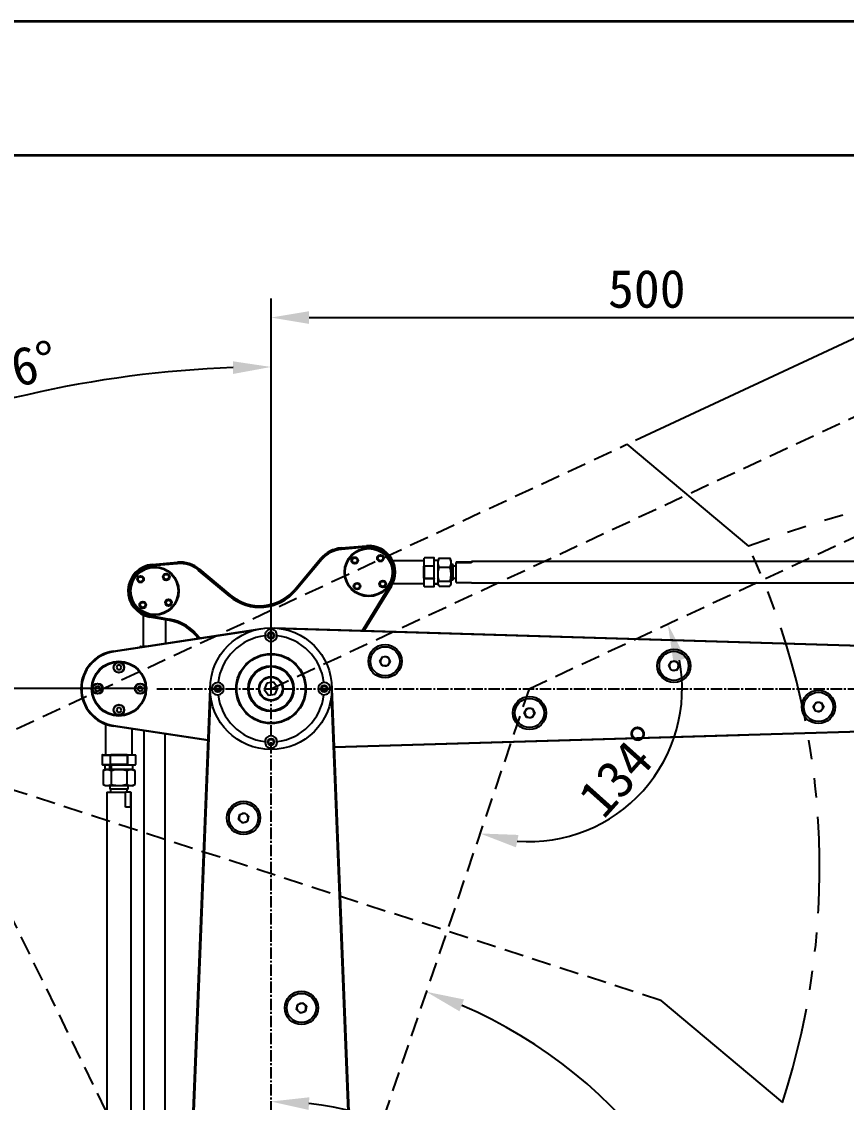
# Model space of a CAD drawing. Header units: millimetres. Extents: x 415 to 2018, y 500 to 823.
# Drawn here: x 1652.1 to 1706.4, y 752.1 to 823.2 of the extents above; entities that cross this region are included whole.
import ezdxf

# ---------------------------------------------------------------- set-up
doc = ezdxf.new("R2010")
doc.units = ezdxf.units.MM
doc.header["$PDSIZE"] = -1
for name, pattern in [('CENTER2', [1.125, 0.75, -0.125, 0.125, -0.125]), ('HIDDEN', [1.905, 1.27, -0.635]), ('PHANTOM', [12.7, 6.35, -1.27, 1.27, -1.27, 1.27, -1.27])]:
    doc.linetypes.add(name, pattern=pattern)
doc.layers.get('Defpoints').update_dxf_attribs({"lineweight": 18})
doc.layers.add('粗实线层', color=7, linetype='Continuous', lineweight=35)
doc.dimstyles.new('ISO-25', dxfattribs={"dimtxt": 2.5, "dimasz": 2.5, "dimexe": 1.25, "dimexo": 0.625, "dimtad": 1, "dimtoh": 1, "dimlfac": 10, "dimtxsty": 'Standard', "dimcen": 2.5, "dimadec": 0, "dimazin": 0, "dimtfac": 1, "dimtmove": 0, "dimatfit": 3, "dimfxl": 1, "dimarcsym": 0})

# ---------------------------------------------------------------- blocks, each defined once
blk = doc.blocks.new('*U26')
at = {"color": 0, "linetype": 'CENTER2'}
for p, q in [((0, 0.8), (0, 7.5)), ((-7.5, 0), (-0.8, 0)), ((0.8, 0), (53.811, 0)), ((0, -47.016), (0, -0.8))]:
    blk.add_line(p, q, dxfattribs=at)
at = {"color": 0, "linetype": 'Continuous'}
for p, q in [((-0.4, 0), (0.4, 0)), ((0, -0.4), (0, 0.4))]:
    blk.add_line(p, q, dxfattribs=at)
blk = doc.blocks.new('*D83')
at = {"color": 0, "lineweight": -2}
for p, q in [((1660.389, 779.295), (1641.185, 779.295)), ((1642.435, 731.795), (1642.435, 776.795)), ((1657.389, 729.295), (1641.185, 729.295))]:
    blk.add_line(p, q, dxfattribs=at)
at = {"color": 0}
for points in [[(1642.018, 776.795), (1642.852, 776.795), (1642.435, 779.295)], [(1642.018, 731.795), (1642.852, 731.795), (1642.435, 729.295)]]:
    blk.add_solid(points, dxfattribs=at)
at = {"layer": 'Defpoints', "color": 0}
for p in [(1642.435, 779.295), (1661.014, 779.295), (1658.014, 729.295)]:
    blk.add_point(p, dxfattribs=at)
at = {"color": 0, "insert": (1640.56, 754.295), "char_height": 2.5, "attachment_point": 5, "rotation": 90}
blk.add_mtext('500', dxfattribs=at)
blk = doc.blocks.new('*D84')
at = {"color": 0, "lineweight": -2}
for p, q in [((1668.514, 787.42), (1668.514, 804.955)), ((1718.514, 785.07), (1718.514, 804.955)), ((1671.014, 803.705), (1716.014, 803.705))]:
    blk.add_line(p, q, dxfattribs=at)
at = {"color": 0}
for points in [[(1671.014, 804.122), (1671.014, 803.288), (1668.514, 803.705)], [(1716.014, 804.122), (1716.014, 803.288), (1718.514, 803.705)]]:
    blk.add_solid(points, dxfattribs=at)
at = {"layer": 'Defpoints', "color": 0}
for p in [(1718.514, 803.705), (1668.514, 786.795), (1718.514, 784.445)]:
    blk.add_point(p, dxfattribs=at)
at = {"color": 0, "insert": (1693.227, 805.58), "char_height": 2.5, "attachment_point": 5}
blk.add_mtext('500', dxfattribs=at)
blk = doc.blocks.new('*D90')
at = {"color": 0, "lineweight": -2}
for p, q in [((1668.514, 779.12), (1668.514, 801.704)), ((1646.322, 774.796), (1636.772, 794.376))]:
    blk.add_line(p, q, dxfattribs=at)
blk.add_arc((1668.514, 729.295), 71.16, 92.01304, 113.98696, dxfattribs=at)
at = {"color": 0}
for points in [[(1666.007, 800.827), (1666.022, 799.994), (1668.514, 800.454)], [(1639.762, 793.931), (1639.41, 794.687), (1637.32, 793.253)]]:
    blk.add_solid(points, dxfattribs=at)
at = {"layer": 'Defpoints', "color": 0}
for p in [(1657.791, 799.642), (1668.514, 778.495), (1646.595, 774.235), (1668.514, 732.279), (1668.514, 729.295)]:
    blk.add_point(p, dxfattribs=at)
at = {"color": 0, "insert": (1652.085, 800.457), "char_height": 2.5, "attachment_point": 5, "rotation": 13}
blk.add_mtext('26°', dxfattribs=at)
blk = doc.blocks.new('*D91')
at = {"color": 0, "lineweight": -2}
for p, q in [((1692.477, 795.63), (1732.385, 814.239)), ((1722.95, 779.295), (1740.132, 779.295))]:
    blk.add_line(p, q, dxfattribs=at)
blk.add_arc((1657.447, 779.295), 81.435, 1.75901, 23.24099, dxfattribs=at)
at = {"color": 0}
for points in [[(1731.894, 811.259), (1732.654, 811.599), (1731.252, 813.711)], [(1739.261, 781.801), (1738.427, 781.788), (1738.882, 779.295)]]:
    blk.add_solid(points, dxfattribs=at)
at = {"layer": 'Defpoints', "color": 0}
for p in [(1691.911, 795.365), (1738.022, 791.097), (1669.314, 779.295), (1722.325, 779.295), (1646.595, 774.235)]:
    blk.add_point(p, dxfattribs=at)
at = {"color": 0, "insert": (1738.782, 797.326), "char_height": 2.5, "attachment_point": 5, "rotation": 282.5}
blk.add_mtext('25°', dxfattribs=at)
blk = doc.blocks.new('*D92')
at = {"color": 0, "lineweight": -2}
blk.add_arc((1668.514, 729.295), 22.845, 19.27328, 83.72672, dxfattribs=at)
at = {"color": 0}
for points in [[(1670.988, 751.587), (1671.033, 752.419), (1668.514, 752.139)], [(1690.479, 736.951), (1689.678, 736.719), (1690.773, 734.434)]]:
    blk.add_solid(points, dxfattribs=at)
at = {"layer": 'Defpoints', "color": 0}
for p in [(1668.514, 778.495), (1686.351, 743.568), (1717.233, 740.542), (1668.514, 732.279), (1668.514, 729.295)]:
    blk.add_point(p, dxfattribs=at)
at = {"color": 0, "insert": (1683.902, 748.641), "char_height": 2.5, "attachment_point": 5, "rotation": 321.5}
blk.add_mtext('77°', dxfattribs=at)
blk = doc.blocks.new('*D124')
at = {"color": 1, "lineweight": -3}
blk.add_arc((1685.492, 779.295), 10.058, 265.52251, 10.72222, dxfattribs=at)
at = {"color": 1}
for points in [[(1695.771, 781.294), (1694.978, 781.038), (1694.608, 783.546)], [(1684.791, 769.675), (1684.623, 768.859), (1682.258, 769.771)]]:
    blk.add_solid(points, dxfattribs=at)
at = {"layer": 'Defpoints', "color": 0}
for p in [(1730.807, 800.426), (1685.492, 779.295), (1685.492, 779.295), (1689.21, 769.949), (1668.514, 729.295)]:
    blk.add_point(p, dxfattribs=at)
at = {"color": 1, "insert": (1691.585, 773.832), "char_height": 2.5, "attachment_point": 5, "rotation": 48.12236}
blk.add_mtext('134%%d', dxfattribs=at)
blk = doc.blocks.new('*D127')
at = {"color": 1, "lineweight": -3}
blk.add_arc((1668.514, 729.295), 31.752, 4.51242, 66.73231, dxfattribs=at)
at = {"color": 1}
for points in [[(1681.206, 758.853), (1680.907, 758.075), (1678.723, 759.36)], [(1699.751, 731.776), (1700.584, 731.809), (1700.266, 729.295)]]:
    blk.add_solid(points, dxfattribs=at)
at = {"layer": 'Defpoints', "color": 0}
for p in [(1685.492, 779.295), (1698.833, 738.724), (1668.514, 729.295), (1668.514, 729.295), (1747.729, 729.295)]:
    blk.add_point(p, dxfattribs=at)
at = {"color": 1, "insert": (1695.848, 748.88), "char_height": 2.5, "attachment_point": 5, "rotation": 305.62236}
blk.add_mtext('71%%d', dxfattribs=at)

msp = doc.modelspace()

# ---------------------------------------------------------------- linework, layer by layer
at = {"linetype": 'HIDDEN'}
for p, q in [((1668.514, 779.2948), (1713.8294, 800.4257)), ((1685.4919, 779.2948), (1730.8073, 800.4257)), ((1646.5955, 774.2345), (1691.9109, 795.3654)), ((1685.4919, 779.2948), (1668.514, 729.2948)), ((1668.514, 729.2948), (1646.5955, 774.2345)), ((1694.1483, 758.7837), (1646.5955, 774.2345))]:
    msp.add_line(p, q, dxfattribs=at)
for p, q in [((1691.9109, 795.3654), (1699.9109, 788.6654)), ((1694.1483, 758.7837), (1702.1483, 752.0837))]:
    msp.add_line(p, q)
at = {"color": 161, "linetype": 'Continuous', "lineweight": 25, "true_color": 0x67adff}
for p, q in [((1673.1315, 788.5535), (1674.7894, 788.6986)), ((1673.1402, 788.4539), (1673.1315, 788.5535)), ((1674.7981, 788.599), (1673.1402, 788.4539)), ((1674.7981, 788.599), (1674.7894, 788.6986)), ((1670.0726, 785.8194), (1671.7737, 787.8467)), ((1671.8503, 787.7824), (1670.1492, 785.7552)), ((1671.8503, 787.7824), (1671.7737, 787.8467)), ((1678.5719, 787.7052), (1676.5231, 787.7052)), ((1679.2219, 787.9052), (1678.6119, 787.9052)), ((1679.5019, 787.7238), (1679.2419, 787.7238)), ((1679.5354, 787.8132), (1679.5019, 787.7552)), ((1679.5019, 787.5765), (1679.5019, 787.7552)), ((1679.5734, 787.8675), (1679.5377, 787.8119)), ((1679.5734, 787.8675), (1680.2705, 787.8675)), ((1680.3067, 787.8119), (1680.2705, 787.8675)), ((1680.3419, 787.7552), (1680.3086, 787.813)), ((1680.3419, 787.7552), (1680.3419, 787.5765)), ((1680.6919, 787.6297), (1681.6919, 787.6297)), ((1680.6919, 787.6297), (1680.6919, 787.5731)), ((1718.1919, 787.6552), (1681.6919, 787.6552)), ((1681.6919, 787.6552), (1681.6919, 787.5731)), ((1660.7011, 787.466), (1662.359, 787.6111)), ((1660.7011, 787.466), (1660.7098, 787.3664)), ((1662.3677, 787.5114), (1660.7098, 787.3664)), ((1662.359, 787.6111), (1662.3677, 787.5114)), ((1663.8189, 787.1508), (1663.7546, 787.0742)), ((1665.7819, 785.3731), (1663.7546, 787.0742)), ((1663.8189, 787.1508), (1665.8461, 785.4497)), ((1678.5719, 786.9552), (1678.5719, 787.3572)), ((1678.5719, 786.5555), (1678.5719, 786.9552)), ((1678.6119, 787.3748), (1678.5919, 787.3748)), ((1678.5919, 786.5357), (1678.5919, 787.3748)), ((1678.6119, 787.3794), (1678.6119, 787.3838)), ((1678.6119, 787.3838), (1679.2219, 787.3838)), ((1678.6119, 787.3748), (1678.6119, 787.3794)), ((1678.6119, 786.5357), (1678.6119, 787.3748)), ((1678.6119, 787.3748), (1679.2219, 787.3748)), ((1679.2219, 787.3794), (1679.2219, 787.3838)), ((1679.2219, 787.3748), (1679.2219, 787.3794)), ((1679.2419, 787.3748), (1679.2219, 787.3748)), ((1679.2219, 787.3748), (1679.2219, 786.5357)), ((1679.2419, 786.5357), (1679.2419, 787.3748)), ((1679.5019, 786.8294), (1679.5019, 787.5765)), ((1679.5734, 787.2855), (1680.2705, 787.2855)), ((1680.3419, 787.5765), (1680.3419, 786.8294)), ((1680.4919, 787.4552), (1680.3419, 787.4552)), ((1680.4919, 786.9008), (1680.4919, 787.4552)), ((1680.6919, 787.3552), (1680.4919, 787.3552)), ((1680.6919, 786.2808), (1680.6919, 787.5731)), ((1681.6919, 787.5731), (1680.6919, 787.5731)), ((1676.5231, 786.2052), (1678.5719, 786.2052)), ((1678.5919, 786.5357), (1678.6119, 786.5357)), ((1678.6119, 786.5311), (1678.6119, 786.5357)), ((1679.2219, 786.5357), (1678.6119, 786.5357)), ((1678.6119, 786.5267), (1678.6119, 786.5311)), ((1679.2219, 786.5267), (1678.6119, 786.5267)), ((1679.2219, 786.5357), (1679.2419, 786.5357)), ((1679.2219, 786.5311), (1679.2219, 786.5357)), ((1679.2219, 786.5267), (1679.2219, 786.5311)), ((1679.2419, 786.2198), (1679.5019, 786.2198)), ((1679.5019, 786.2081), (1679.5019, 786.8294)), ((1679.5019, 786.1552), (1679.5019, 786.2081)), ((1679.5734, 786.3733), (1680.2705, 786.3733)), ((1680.3419, 786.8294), (1680.3419, 786.2081)), ((1680.3419, 786.4552), (1680.4919, 786.4552)), ((1680.3419, 786.2081), (1680.3419, 786.1552)), ((1680.4919, 786.4552), (1680.4919, 786.9008)), ((1680.4919, 786.5552), (1680.6919, 786.5552)), ((1680.6919, 786.2808), (1681.6919, 786.2808)), ((1681.6919, 786.2808), (1681.6919, 786.2552)), ((1681.6919, 786.2552), (1718.1919, 786.2552)), ((1670.1492, 785.7552), (1670.0726, 785.8194)), ((1674.5333, 783.1158), (1676.3507, 786.0962)), ((1676.4361, 786.0442), (1674.6484, 783.1124)), ((1676.3507, 786.0962), (1676.4361, 786.0442)), ((1678.6119, 786.0052), (1679.2219, 786.0052)), ((1679.2419, 786.1927), (1679.5019, 786.1927)), ((1679.2419, 786.1867), (1679.5019, 786.1867)), ((1679.5019, 786.1552), (1679.5354, 786.0973)), ((1679.5734, 786.043), (1680.2705, 786.043)), ((1680.3086, 786.0975), (1680.3419, 786.1552)), ((1665.7819, 785.3731), (1665.8461, 785.4497)), ((1660.1036, 784.1415), (1660.1036, 782.0927)), ((1660.5497, 783.9993), (1660.5671, 784.0977)), ((1660.5671, 784.0977), (1661.8464, 783.8722)), ((1661.829, 783.7737), (1660.5497, 783.9993)), ((1661.6036, 782.2921), (1661.6036, 783.8134)), ((1661.829, 783.7737), (1661.8464, 783.8722)), ((1658.139, 781.7665), (1667.914, 783.2495)), ((1667.2982, 783.1055), (1658.1465, 781.7171)), ((1668.6341, 783.293), (1699.3294, 782.371)), ((1668.7537, 783.2876), (1716.9314, 781.8434)), ((1716.8569, 781.7956), (1669.2737, 783.222)), ((1659.9036, 782.0527), (1659.9036, 782.0342)), ((1659.9036, 782.0527), (1660.0252, 782.0527)), ((1660.1036, 782.0927), (1660.2889, 782.0927)), ((1658.139, 781.7665), (1658.1465, 781.7171)), ((1675.6682, 781.1136), (1675.8574, 781.4038)), ((1675.8574, 781.4038), (1676.2033, 781.3849)), ((1676.2033, 781.3849), (1676.3599, 781.076)), ((1658.4406, 780.8503), (1658.3426, 780.709)), ((1658.3426, 780.709), (1658.4161, 780.5534)), ((1658.4161, 780.5534), (1658.5875, 780.5393)), ((1658.612, 780.8362), (1658.4406, 780.8503)), ((1658.5875, 780.5393), (1658.6855, 780.6806)), ((1658.6855, 780.6806), (1658.612, 780.8362)), ((1675.8248, 780.8047), (1675.6682, 781.1136)), ((1676.1707, 780.7858), (1675.8248, 780.8047)), ((1676.3599, 781.076), (1676.1707, 780.7858)), ((1694.6682, 780.8136), (1694.8574, 781.1038)), ((1694.8248, 780.5046), (1694.6682, 780.8136)), ((1694.8574, 781.1038), (1695.2033, 781.085)), ((1695.3599, 780.776), (1695.1707, 780.4858)), ((1695.2033, 781.085), (1695.3599, 780.776)), ((1695.1707, 780.4858), (1694.8248, 780.5046)), ((1656.9727, 779.3928), (1656.9585, 779.2214)), ((1656.9585, 779.2214), (1657.0999, 779.1234)), ((1657.1282, 779.4662), (1656.9727, 779.3928)), ((1657.0999, 779.1234), (1657.2554, 779.1968)), ((1657.2696, 779.3682), (1657.1282, 779.4662)), ((1657.2554, 779.1968), (1657.2696, 779.3682)), ((1659.7727, 779.3928), (1659.7585, 779.2214)), ((1659.7585, 779.2214), (1659.8999, 779.1234)), ((1659.9282, 779.4662), (1659.7727, 779.3928)), ((1659.8999, 779.1234), (1660.0554, 779.1968)), ((1660.0696, 779.3682), (1659.9282, 779.4662)), ((1660.0554, 779.1968), (1660.0696, 779.3682)), ((1662.6633, 733.1378), (1664.514, 779.2948)), ((1668.232, 779.655), (1668.0611, 779.2307)), ((1668.0611, 779.2307), (1668.3431, 778.8705)), ((1668.685, 779.7191), (1668.232, 779.655)), ((1668.967, 779.3589), (1668.685, 779.7191)), ((1668.7961, 778.9346), (1668.967, 779.3589)), ((1672.514, 779.2948), (1674.3648, 733.1378)), ((1664.5444, 778.8032), (1662.7166, 733.2177)), ((1668.3431, 778.8705), (1668.7961, 778.9346)), ((1674.3115, 733.2177), (1672.4837, 778.8032)), ((1704.1682, 778.1136), (1704.3574, 778.4038)), ((1704.3574, 778.4038), (1704.7033, 778.385)), ((1704.7033, 778.385), (1704.8599, 778.076)), ((1658.4406, 778.0503), (1658.3426, 777.909)), ((1658.3426, 777.909), (1658.4161, 777.7534)), ((1658.4161, 777.7534), (1658.5875, 777.7393)), ((1658.612, 778.0362), (1658.4406, 778.0503)), ((1658.5875, 777.7393), (1658.6855, 777.8806)), ((1658.6855, 777.8806), (1658.612, 778.0362)), ((1685.1682, 777.7136), (1685.3574, 778.0038)), ((1685.3248, 777.4047), (1685.1682, 777.7136)), ((1685.3574, 778.0038), (1685.7033, 777.985)), ((1685.8599, 777.676), (1685.6707, 777.3858)), ((1685.7033, 777.985), (1685.8599, 777.676)), ((1704.3248, 777.8047), (1704.1682, 778.1136)), ((1704.6707, 777.7858), (1704.3248, 777.8047)), ((1704.8599, 778.076), (1704.6707, 777.7858)), ((1685.6707, 777.3858), (1685.3248, 777.4047)), ((1657.639, 776.9529), (1657.639, 774.9648)), ((1658.139, 776.8231), (1658.1465, 776.8725)), ((1664.377, 775.8767), (1658.139, 776.8231)), ((1658.1465, 776.8725), (1664.379, 775.927)), ((1659.389, 774.9648), (1659.389, 776.6334)), ((1660.1536, 776.5174), (1660.1536, 742.4727)), ((1661.5536, 742.4727), (1661.5536, 776.305)), ((1672.6674, 775.4693), (1716.8569, 776.794)), ((1716.9314, 776.7462), (1672.6694, 775.4194)), ((1699.3294, 776.2186), (1672.6695, 775.4178)), ((1657.414, 774.9248), (1657.414, 774.3148)), ((1657.414, 774.9248), (1657.9548, 774.9248)), ((1657.9548, 774.9248), (1657.9597, 774.9248)), ((1657.9548, 774.3148), (1657.9548, 774.9248)), ((1657.9597, 774.9248), (1657.965, 774.9248)), ((1657.965, 774.9448), (1657.965, 774.9248)), ((1657.965, 774.9448), (1659.0631, 774.9448)), ((1657.965, 774.9248), (1659.0631, 774.9248)), ((1657.965, 774.3148), (1657.965, 774.9248)), ((1657.987, 774.9648), (1659.0451, 774.9648)), ((1659.0631, 774.9248), (1659.0631, 774.9448)), ((1659.0684, 774.9248), (1659.0631, 774.9248)), ((1659.0631, 774.9248), (1659.0631, 774.3148)), ((1659.0733, 774.9248), (1659.0684, 774.9248)), ((1659.0733, 774.9248), (1659.0733, 774.3148)), ((1659.614, 774.3148), (1659.614, 774.9248)), ((1657.414, 774.3148), (1657.9548, 774.3148)), ((1657.5957, 774.2948), (1657.5957, 773.9848)), ((1657.9097, 773.9848), (1657.9097, 774.2948)), ((1657.965, 774.2948), (1657.9097, 774.2948)), ((1657.9548, 774.3148), (1657.9597, 774.3148)), ((1657.9597, 774.3148), (1657.965, 774.3148)), ((1657.965, 774.3148), (1657.965, 774.2948)), ((1659.0631, 774.3148), (1657.965, 774.3148)), ((1657.965, 774.2948), (1659.0631, 774.2948)), ((1658.0346, 773.9848), (1658.0346, 774.2948)), ((1659.0631, 774.2948), (1659.0631, 774.3148)), ((1659.0631, 774.3148), (1659.0684, 774.3148)), ((1659.0684, 774.3148), (1659.0733, 774.3148)), ((1659.4324, 773.9848), (1659.4324, 774.2948)), ((1657.614, 773.9848), (1657.4748, 773.9044)), ((1657.4748, 773.9044), (1657.4748, 772.9852)), ((1657.9097, 773.9848), (1657.5957, 773.9848)), ((1657.9206, 773.9848), (1657.9097, 773.9848)), ((1657.914, 773.9848), (1658.0346, 773.9848)), ((1657.9944, 773.9044), (1657.9944, 772.9852)), ((1659.4324, 773.9848), (1658.0346, 773.9848)), ((1659.0337, 773.9044), (1659.0337, 772.9852)), ((1659.5533, 773.9044), (1659.414, 773.9848)), ((1659.5533, 773.9044), (1659.5533, 772.9852)), ((1657.4748, 772.9852), (1657.614, 772.9048)), ((1657.7346, 772.9048), (1657.614, 772.9048)), ((1658.514, 772.9048), (1657.7346, 772.9048)), ((1657.914, 772.9048), (1657.914, 772.6948)), ((1659.114, 772.6948), (1657.914, 772.6948)), ((1657.964, 772.6948), (1657.964, 772.4948)), ((1659.2935, 772.9048), (1658.514, 772.9048)), ((1659.064, 772.4948), (1659.064, 772.6948)), ((1659.114, 772.6948), (1659.114, 772.9048)), ((1659.414, 772.9048), (1659.2935, 772.9048)), ((1659.414, 772.9048), (1659.5533, 772.9852)), ((1657.714, 772.4948), (1657.714, 736.0948)), ((1657.714, 772.4948), (1658.9414, 772.4948)), ((1658.9414, 771.4948), (1658.9414, 772.4948)), ((1659.2792, 772.4948), (1658.9414, 772.4948)), ((1659.2792, 772.4948), (1659.2792, 771.4948)), ((1659.2792, 772.4948), (1659.314, 772.4948)), ((1659.314, 736.0948), (1659.314, 772.4948)), ((1659.2792, 771.4948), (1658.9414, 771.4948)), ((1666.385, 770.6865), (1666.4557, 771.0256)), ((1666.6433, 770.4557), (1666.385, 770.6865)), ((1666.4557, 771.0256), (1666.7848, 771.1339)), ((1666.9724, 770.564), (1666.6433, 770.4557)), ((1666.7848, 771.1339), (1667.0431, 770.9031)), ((1667.0431, 770.9031), (1666.9724, 770.564)), ((1670.185, 758.1865), (1670.2557, 758.5256)), ((1670.2557, 758.5256), (1670.5848, 758.6339)), ((1670.5848, 758.6339), (1670.8431, 758.4031)), ((1670.4433, 757.9557), (1670.185, 758.1865)), ((1670.7724, 758.064), (1670.4433, 757.9557)), ((1670.8431, 758.4031), (1670.7724, 758.064))]:
    msp.add_line(p, q, dxfattribs=at)
at = {"color": 161, "linetype": 'Continuous', "lineweight": 25, "true_color": 0x67adff, "flags": 128}
for points in [[(1678.5919, 787.3748), (1678.5923, 787.3765), (1678.5934, 787.3782), (1678.5953, 787.3798), (1678.5978, 787.3811), (1678.6008, 787.3823), (1678.6043, 787.3831), (1678.608, 787.3836), (1678.6119, 787.3838)], [(1679.2219, 787.3838), (1679.2258, 787.3836), (1679.2296, 787.3831), (1679.233, 787.3823), (1679.2361, 787.3811), (1679.2386, 787.3798), (1679.2404, 787.3782), (1679.2415, 787.3765), (1679.2419, 787.3748)], [(1678.6119, 786.5267), (1678.608, 786.5269), (1678.6043, 786.5274), (1678.6008, 786.5282), (1678.5978, 786.5293), (1678.5953, 786.5307), (1678.5934, 786.5323), (1678.5923, 786.534), (1678.5919, 786.5357)], [(1679.2419, 786.5357), (1679.2415, 786.534), (1679.2404, 786.5323), (1679.2386, 786.5307), (1679.2361, 786.5293), (1679.233, 786.5282), (1679.2296, 786.5274), (1679.2258, 786.5269), (1679.2219, 786.5267)], [(1657.9548, 774.9248), (1657.955, 774.9287), (1657.9556, 774.9325), (1657.9565, 774.9359), (1657.9578, 774.9389), (1657.9593, 774.9414), (1657.9611, 774.9433), (1657.963, 774.9444), (1657.965, 774.9448)], [(1659.0631, 774.9448), (1659.0651, 774.9444), (1659.067, 774.9433), (1659.0688, 774.9414), (1659.0703, 774.9389), (1659.0716, 774.9359), (1659.0725, 774.9325), (1659.0731, 774.9287), (1659.0733, 774.9248)], [(1657.965, 774.2948), (1657.963, 774.2952), (1657.9611, 774.2963), (1657.9593, 774.2982), (1657.9578, 774.3007), (1657.9565, 774.3037), (1657.9556, 774.3071), (1657.955, 774.3109), (1657.9548, 774.3148)], [(1659.0733, 774.3148), (1659.0731, 774.3109), (1659.0725, 774.3071), (1659.0716, 774.3037), (1659.0703, 774.3007), (1659.0688, 774.2982), (1659.067, 774.2963), (1659.0651, 774.2952), (1659.0631, 774.2948)]]:
    msp.add_lwpolyline(points, dxfattribs=at)
at = {"color": 161, "linetype": 'Continuous', "lineweight": 25, "true_color": 0x67adff}
for centre, radius in [((1674.9419, 786.9552), 1.6), ((1674.9419, 786.9552), 1.55), ((1674.0227, 787.7266), 0.225), ((1674.0227, 787.7266), 0.165), ((1675.7133, 787.8745), 0.225), ((1675.7133, 787.8745), 0.165), ((1660.8536, 785.7227), 1.6), ((1660.8536, 785.7227), 1.55), ((1659.9344, 786.494), 0.225), ((1659.9344, 786.494), 0.165), ((1661.625, 786.6419), 0.225), ((1661.625, 786.6419), 0.165), ((1674.1706, 786.036), 0.225), ((1674.1706, 786.036), 0.165), ((1675.8612, 786.1839), 0.225), ((1675.8612, 786.1839), 0.165), ((1660.0823, 784.8034), 0.225), ((1660.0823, 784.8034), 0.165), ((1661.7729, 784.9513), 0.225), ((1661.7729, 784.9513), 0.165), ((1668.514, 779.2948), 4), ((1668.514, 782.7948), 0.225), ((1668.514, 782.7948), 0.165), ((1676.014, 781.0948), 1.095), ((1676.014, 781.0948), 0.961), ((1668.514, 779.2948), 2.3), ((1668.514, 779.2948), 2.25), ((1695.014, 780.7948), 1.095), ((1695.014, 780.7948), 0.961), ((1658.514, 779.2948), 1.8), ((1658.514, 779.2948), 1.75), ((1658.514, 780.6948), 0.35), ((1658.514, 780.6948), 0.33), ((1668.514, 779.2948), 1.5), ((1668.514, 779.2948), 1.45), ((1668.514, 779.2948), 0.8), ((1668.514, 779.2948), 0.76), ((1657.114, 779.2948), 0.35), ((1657.114, 779.2948), 0.33), ((1659.914, 779.2948), 0.35), ((1659.914, 779.2948), 0.33), ((1665.014, 779.2948), 0.225), ((1665.014, 779.2948), 0.165), ((1672.014, 779.2948), 0.225), ((1672.014, 779.2948), 0.165), ((1704.514, 778.0948), 1.095), ((1685.514, 777.6948), 1.095), ((1685.514, 777.6948), 0.961), ((1704.514, 778.0948), 0.961), ((1658.514, 777.8948), 0.35), ((1658.514, 777.8948), 0.33), ((1668.514, 775.7948), 0.225), ((1668.514, 775.7948), 0.165), ((1666.714, 770.7948), 1.095), ((1666.714, 770.7948), 0.961), ((1670.514, 758.2948), 1.095), ((1670.514, 758.2948), 0.961)]:
    msp.add_circle(centre, radius, dxfattribs=at)
at = {"linetype": 'PHANTOM', "lineweight": 25}
for centre, radius, start, end in [((1730.3184, 706.9562), 87.1838, 84.412367, 110.412367), ((1654.5955, 767.5345), 50, 342, 25)]:
    msp.add_arc(centre, radius, start, end, dxfattribs=at)
at = {"color": 161, "linetype": 'Continuous', "lineweight": 25, "true_color": 0x67adff}
for centre, radius, start, end in [((1673.3058, 786.5612), 2, 95, 140), ((1673.3058, 786.5612), 1.9, 95, 140), ((1674.9419, 786.9552), 1.75, 328.626927, 95), ((1674.9419, 786.9552), 1.65, 328.626927, 95), ((1662.5333, 785.6187), 2, 50, 95), ((1678.5719, 787.7252), 0.02, 270, 0), ((1678.6119, 787.8852), 0.02, 90, 180), ((1679.2219, 787.8852), 0.02, 0, 90), ((1660.8536, 785.7227), 1.75, 95, 260), ((1660.8536, 785.7227), 1.65, 95, 260), ((1662.5333, 785.6187), 1.9, 50, 95), ((1678.5719, 786.1852), 0.02, 0, 90), ((1667.7745, 787.7478), 3.1, 230, 320), ((1667.7745, 787.7478), 3, 230, 320), ((1678.6119, 786.0252), 0.02, 180, 270), ((1679.2219, 786.0252), 0.02, 270, 0), ((1661.3081, 780.8193), 3, 36.702094, 80), ((1661.3081, 780.8193), 3.1, 35.720684, 80), ((1668.514, 779.2948), 3.5, 96.551658, 173.448342), ((1668.514, 782.7948), 0.4, 183.275829, 356.724171), ((1668.514, 779.2948), 3.5, 6.551658, 83.448342), ((1659.9236, 782.0527), 0.02, 90, 180), ((1660.0836, 782.0927), 0.02, 270, 0), ((1658.514, 779.2948), 2.5, 98.626927, 261.373073), ((1658.514, 779.2948), 2.45, 98.626927, 261.373073), ((1676.014, 781.0948), 0.3, 146.886832, 206.886832), ((1676.014, 781.0948), 0.3, 86.886832, 146.886832), ((1676.014, 781.0948), 0.3, 26.886832, 86.886832), ((1676.014, 781.0948), 0.3, 326.886832, 26.886832), ((1676.014, 781.0948), 0.3, 206.886832, 266.886832), ((1676.014, 781.0948), 0.3, 266.886832, 326.886832), ((1695.014, 780.7948), 0.3, 146.886832, 206.886832), ((1695.014, 780.7948), 0.3, 206.886832, 266.886832), ((1695.014, 780.7948), 0.3, 86.886832, 146.886832), ((1695.014, 780.7948), 0.3, 266.886832, 326.886832), ((1695.014, 780.7948), 0.3, 26.886832, 86.886832), ((1695.014, 780.7948), 0.3, 326.886832, 26.886832), ((1665.014, 779.2948), 0.4, 273.275829, 86.724171), ((1672.014, 779.2948), 0.4, 93.275829, 266.724171), ((1668.514, 779.2948), 3.5, 186.551658, 263.448342), ((1668.514, 779.2948), 3.5, 276.551658, 353.448342), ((1704.514, 778.0948), 0.3, 86.886832, 146.886832), ((1704.514, 778.0948), 0.3, 26.886832, 86.886832), ((1685.514, 777.6948), 0.3, 146.886832, 206.886832), ((1685.514, 777.6948), 0.3, 86.886832, 146.886832), ((1685.514, 777.6948), 0.3, 26.886832, 86.886832), ((1685.514, 777.6948), 0.3, 326.886832, 26.886832), ((1704.514, 778.0948), 0.3, 146.886832, 206.886832), ((1704.514, 778.0948), 0.3, 206.886832, 266.886832), ((1704.514, 778.0948), 0.3, 266.886832, 326.886832), ((1704.514, 778.0948), 0.3, 326.886832, 26.886832), ((1685.514, 777.6948), 0.3, 206.886832, 266.886832), ((1685.514, 777.6948), 0.3, 266.886832, 326.886832), ((1668.514, 775.7948), 0.4, 3.275829, 176.724171), ((1657.434, 774.9248), 0.02, 90, 180), ((1657.619, 774.9648), 0.02, 270, 0), ((1659.409, 774.9648), 0.02, 180, 270), ((1659.594, 774.9248), 0.02, 0, 90), ((1657.434, 774.3148), 0.02, 180, 270), ((1659.594, 774.3148), 0.02, 270, 0), ((1666.714, 770.7948), 0.3, 168.21508, 228.21508), ((1666.714, 770.7948), 0.3, 108.21508, 168.21508), ((1666.714, 770.7948), 0.3, 228.21508, 288.21508), ((1666.714, 770.7948), 0.3, 48.21508, 108.21508), ((1666.714, 770.7948), 0.3, 288.21508, 348.21508), ((1666.714, 770.7948), 0.3, 348.21508, 48.21508), ((1670.514, 758.2948), 0.3, 108.21508, 168.21508), ((1670.514, 758.2948), 0.3, 48.21508, 108.21508), ((1670.514, 758.2948), 0.3, 348.21508, 48.21508), ((1670.514, 758.2948), 0.3, 168.21508, 228.21508), ((1670.514, 758.2948), 0.3, 228.21508, 288.21508), ((1670.514, 758.2948), 0.3, 288.21508, 348.21508)]:
    msp.add_arc(centre, radius, start, end, dxfattribs=at)
for points, knots in [([(1678.5919, 787.3748), (1678.5919, 787.4467), (1678.5919, 787.5932), (1678.5919, 787.7567), (1678.5919, 787.8653), (1678.5919, 787.8787), (1678.5919, 787.8852)], [0, 0, 0, 0, 0.2451878, 0.4999995, 0.7548115, 1, 1, 1, 1]), ([(1679.2419, 787.3748), (1679.2419, 787.4467), (1679.2419, 787.5932), (1679.2419, 787.7567), (1679.2419, 787.8653), (1679.2419, 787.8787), (1679.2419, 787.8852)], [0, 0, 0, 0, 0.2451878, 0.4999995, 0.7548115, 1, 1, 1, 1]), ([(1679.5019, 787.5765), (1679.502, 787.5834), (1679.5027, 787.6357), (1679.5183, 787.7341), (1679.5549, 787.8228), (1679.5734, 787.8675)], [0, 0, 0, 0, 0.0700909, 0.5307831, 1, 1, 1, 1]), ([(1680.2705, 787.8675), (1680.2904, 787.8203), (1680.3308, 787.7249), (1680.3382, 787.6263), (1680.3419, 787.5765)], [0, 0, 0, 0, 0.4954592, 1, 1, 1, 1]), ([(1679.5734, 787.2855), (1679.5534, 787.3328), (1679.5131, 787.4282), (1679.5057, 787.5268), (1679.5019, 787.5765)], [0, 0, 0, 0, 0.49545534, 1, 1, 1, 1]), ([(1679.5019, 786.8294), (1679.5105, 786.9485), (1679.5217, 787.103), (1679.5638, 787.2515), (1679.5734, 787.2855)], [0, 0, 0, 0, 0.77115058, 1, 1, 1, 1]), ([(1680.3419, 787.5765), (1680.3418, 787.5696), (1680.3412, 787.5174), (1680.3256, 787.4189), (1680.289, 787.3303), (1680.2705, 787.2855)], [0, 0, 0, 0, 0.0700822, 0.530786, 1, 1, 1, 1]), ([(1680.2705, 787.2855), (1680.2801, 787.2515), (1680.3221, 787.103), (1680.3333, 786.9485), (1680.3419, 786.8294)], [0, 0, 0, 0, 0.2288494, 1, 1, 1, 1]), ([(1678.5919, 786.0252), (1678.5919, 786.0318), (1678.5919, 786.0452), (1678.5919, 786.1538), (1678.5919, 786.3172), (1678.5919, 786.4638), (1678.5919, 786.5357)], [0, 0, 0, 0, 0.2451879, 0.5000001, 0.754812, 1, 1, 1, 1]), ([(1679.2419, 786.0252), (1679.2419, 786.0318), (1679.2419, 786.0452), (1679.2419, 786.1538), (1679.2419, 786.3172), (1679.2419, 786.4638), (1679.2419, 786.5357)], [0, 0, 0, 0, 0.2451879, 0.5000001, 0.754812, 1, 1, 1, 1]), ([(1679.5734, 786.3733), (1679.5446, 786.4867), (1679.5064, 786.6371), (1679.5028, 786.7915), (1679.5019, 786.8294)], [0, 0, 0, 0, 0.7541054, 1, 1, 1, 1]), ([(1679.5019, 786.2081), (1679.502, 786.212), (1679.5027, 786.2417), (1679.5183, 786.2976), (1679.5549, 786.3479), (1679.5734, 786.3733)], [0, 0, 0, 0, 0.0700844, 0.5307823, 1, 1, 1, 1]), ([(1679.5734, 786.043), (1679.5534, 786.0698), (1679.5131, 786.1239), (1679.5057, 786.1799), (1679.5019, 786.2081)], [0, 0, 0, 0, 0.4954559, 1, 1, 1, 1]), ([(1680.3419, 786.8294), (1680.341, 786.7915), (1680.3374, 786.6371), (1680.2993, 786.4867), (1680.2705, 786.3733)], [0, 0, 0, 0, 0.2458946, 1, 1, 1, 1]), ([(1680.2705, 786.3733), (1680.2904, 786.3465), (1680.3308, 786.2923), (1680.3382, 786.2364), (1680.3419, 786.2081)], [0, 0, 0, 0, 0.4954566, 1, 1, 1, 1]), ([(1680.3419, 786.2081), (1680.3418, 786.2042), (1680.3412, 786.1746), (1680.3256, 786.1187), (1680.289, 786.0684), (1680.2705, 786.043)], [0, 0, 0, 0, 0.0700846, 0.5307831, 1, 1, 1, 1]), ([(1668.9134, 782.7719), (1668.9092, 782.8333), (1668.9021, 782.9384), (1668.8162, 783.068), (1668.7155, 783.147), (1668.6055, 783.1896), (1668.4943, 783.1993), (1668.3895, 783.1793), (1668.2878, 783.1316), (1668.1899, 783.0433), (1668.1209, 782.9154), (1668.1168, 782.8196), (1668.1147, 782.7719)], [0, 0, 0, 0, 0.1639498, 0.2807201, 0.3697779, 0.4419767, 0.5145136, 0.5795148, 0.6460829, 0.7424568, 0.8719201, 1, 1, 1, 1]), ([(1659.9236, 782.0727), (1659.9307, 782.0727), (1659.945, 782.0727), (1660.0316, 782.0727), (1660.1235, 782.0727), (1660.157, 782.0727)], [0, 0, 0, 0, 0.3792244, 0.7733325, 1, 1, 1, 1]), ([(1665.0369, 779.6942), (1664.9755, 779.69), (1664.8705, 779.6829), (1664.7408, 779.5969), (1664.6619, 779.4963), (1664.6192, 779.3863), (1664.6096, 779.2751), (1664.6295, 779.1703), (1664.6773, 779.0686), (1664.7656, 778.9706), (1664.8934, 778.9017), (1664.9893, 778.8975), (1665.0369, 778.8955)], [0, 0, 0, 0, 0.1639504, 0.2807193, 0.3697766, 0.4419757, 0.5145132, 0.5795163, 0.6460834, 0.7424572, 0.8719199, 1, 1, 1, 1]), ([(1671.9912, 778.8955), (1672.0526, 778.8996), (1672.1576, 778.9067), (1672.2873, 778.9927), (1672.3662, 779.0934), (1672.4089, 779.2033), (1672.4185, 779.3145), (1672.3986, 779.4193), (1672.3508, 779.5211), (1672.2625, 779.619), (1672.1347, 779.6879), (1672.0388, 779.6921), (1671.9912, 779.6942)], [0, 0, 0, 0, 0.1639507, 0.2807198, 0.3697771, 0.4419764, 0.514514, 0.5795135, 0.6460839, 0.7424579, 0.8719194, 1, 1, 1, 1]), ([(1668.1147, 775.8177), (1668.1189, 775.7563), (1668.126, 775.6512), (1668.2119, 775.5216), (1668.3126, 775.4426), (1668.4226, 775.4), (1668.5338, 775.3903), (1668.6386, 775.4103), (1668.7403, 775.458), (1668.8382, 775.5463), (1668.9072, 775.6742), (1668.9113, 775.77), (1668.9134, 775.8177)], [0, 0, 0, 0, 0.1639525, 0.2807203, 0.3697781, 0.4419768, 0.5145137, 0.5795149, 0.646083, 0.7424568, 0.8719201, 1, 1, 1, 1]), ([(1657.434, 774.9448), (1657.4408, 774.9448), (1657.4546, 774.9448), (1657.5665, 774.9448), (1657.7354, 774.9448), (1657.8893, 774.9448), (1657.965, 774.9448)], [0, 0, 0, 0, 0.2457481, 0.5, 0.7542518, 1, 1, 1, 1]), ([(1659.0631, 774.9448), (1659.1388, 774.9448), (1659.2927, 774.9448), (1659.4616, 774.9448), (1659.5735, 774.9448), (1659.5873, 774.9448), (1659.594, 774.9448)], [0, 0, 0, 0, 0.2457477, 0.5, 0.7542519, 1, 1, 1, 1]), ([(1657.434, 774.2948), (1657.4408, 774.2948), (1657.4546, 774.2948), (1657.5665, 774.2948), (1657.7354, 774.2948), (1657.8893, 774.2948), (1657.965, 774.2948)], [0, 0, 0, 0, 0.2457481, 0.5, 0.7542518, 1, 1, 1, 1]), ([(1659.0631, 774.2948), (1659.1388, 774.2948), (1659.2927, 774.2948), (1659.4616, 774.2948), (1659.5735, 774.2948), (1659.5873, 774.2948), (1659.594, 774.2948)], [0, 0, 0, 0, 0.2457477, 0.5, 0.7542519, 1, 1, 1, 1]), ([(1657.4748, 773.9044), (1657.517, 773.9269), (1657.6022, 773.9722), (1657.6902, 773.9806), (1657.7346, 773.9848)], [0, 0, 0, 0, 0.4954587, 1, 1, 1, 1]), ([(1657.7346, 773.9848), (1657.7408, 773.9847), (1657.7874, 773.984), (1657.8754, 773.9664), (1657.9545, 773.9252), (1657.9944, 773.9044)], [0, 0, 0, 0, 0.0700898, 0.530785, 1, 1, 1, 1]), ([(1657.9944, 773.9044), (1658.0323, 773.915), (1658.2015, 773.9623), (1658.3775, 773.975), (1658.514, 773.9848)], [0, 0, 0, 0, 0.2237164, 1, 1, 1, 1]), ([(1658.514, 773.9848), (1658.5566, 773.9838), (1658.7324, 773.9798), (1658.9038, 773.9369), (1659.0337, 773.9044)], [0, 0, 0, 0, 0.2418525, 1, 1, 1, 1]), ([(1659.0337, 773.9044), (1659.0759, 773.9269), (1659.161, 773.9722), (1659.2491, 773.9806), (1659.2935, 773.9848)], [0, 0, 0, 0, 0.4954587, 1, 1, 1, 1]), ([(1659.2935, 773.9848), (1659.2996, 773.9847), (1659.3463, 773.984), (1659.4342, 773.9664), (1659.5133, 773.9252), (1659.5533, 773.9044)], [0, 0, 0, 0, 0.0700897, 0.5307847, 1, 1, 1, 1]), ([(1657.7346, 772.9048), (1657.7285, 772.9049), (1657.6818, 772.9056), (1657.5939, 772.9232), (1657.5148, 772.9644), (1657.4748, 772.9852)], [0, 0, 0, 0, 0.0700905, 0.5307836, 1, 1, 1, 1]), ([(1657.9944, 772.9852), (1657.9522, 772.9627), (1657.8671, 772.9174), (1657.779, 772.909), (1657.7346, 772.9048)], [0, 0, 0, 0, 0.4954579, 1, 1, 1, 1]), ([(1658.514, 772.9048), (1658.3775, 772.9146), (1658.2015, 772.9273), (1658.0323, 772.9746), (1657.9944, 772.9852)], [0, 0, 0, 0, 0.7762839, 1, 1, 1, 1]), ([(1659.0337, 772.9852), (1658.9038, 772.9527), (1658.7324, 772.9098), (1658.5566, 772.9058), (1658.514, 772.9048)], [0, 0, 0, 0, 0.758148, 1, 1, 1, 1]), ([(1659.2935, 772.9048), (1659.2873, 772.9049), (1659.2407, 772.9056), (1659.1527, 772.9232), (1659.0736, 772.9644), (1659.0337, 772.9852)], [0, 0, 0, 0, 0.0700897, 0.5307828, 1, 1, 1, 1]), ([(1659.5533, 772.9852), (1659.5111, 772.9627), (1659.4259, 772.9174), (1659.3379, 772.909), (1659.2935, 772.9048)], [0, 0, 0, 0, 0.4954582, 1, 1, 1, 1])]:
    msp.add_open_spline(points, degree=3, knots=knots, dxfattribs=at)
at = {"layer": '粗实线层'}
for p, q in [((2018.2807, 823.1683), (1595.0116, 823.1683)), ((2009.4807, 814.3683), (1603.8116, 814.3683))]:
    msp.add_line(p, q, dxfattribs=at)

# ---------------------------------------------------------------- block references
at = {"linetype": 'CENTER2'}
msp.add_blockref('*U26', (1668.514, 779.2948), dxfattribs=at)

# ---------------------------------------------------------------- dimensions: what is measured, and where the dimension line sits
for base, line1, line2, picture, middle in [((1738.0225, 791.0973), ((1669.314, 779.2948), (1722.3251, 779.2948)), ((1646.5955, 774.2345), (1691.9109, 795.3654)), '*D91', (1738.7825, 797.3264)), ((1657.7913, 799.6418), ((1668.514, 732.2787), (1668.514, 778.4948)), ((1668.514, 729.2948), (1646.5955, 774.2345)), '*D90', (1652.0849, 800.4575)), ((1686.351, 743.5679), ((1668.514, 729.2948), (1717.2326, 740.5424)), ((1668.514, 732.2787), (1668.514, 778.4948)), '*D92', (1683.9024, 748.6406))]:
    dim = msp.add_angular_dim_2l(base=base, line1=line1, line2=line2, dimstyle='ISO-25')
    dim.commit()
    dim.dimension.update_dxf_attribs({"geometry": picture, "text_midpoint": middle})
dim = msp.add_linear_dim(base=(1718.514, 803.7049), p1=(1668.514, 786.7948), p2=(1718.514, 784.4448), dimstyle='ISO-25')
dim.commit()
dim.dimension.update_dxf_attribs({"geometry": '*D84', "text_midpoint": (1693.2272, 803.7049), "dimtype": 160})
for base, line1, line2, picture, middle in [((1689.2103, 769.949), ((1685.4919, 779.2948), (1668.514, 729.2948)), ((1685.4919, 779.2948), (1730.8073, 800.4257)), '*D124', (1691.585, 773.8321)), ((1698.8333, 738.7239), ((1668.514, 729.2948), (1747.7292, 729.2948)), ((1685.4919, 779.2948), (1668.514, 729.2948)), '*D127', (1695.8482, 748.8803))]:
    dim = msp.add_angular_dim_2l(base=base, line1=line1, line2=line2, dimstyle='ISO-25', override={"dimclrd": 1, "dimclre": 1, "dimclrt": 1, "dimlwd": 65533, "dimlwe": 65533})
    dim.commit()
    dim.dimension.update_dxf_attribs({"geometry": picture, "text_midpoint": middle})
dim = msp.add_linear_dim(base=(1642.4351, 779.2948), p1=(1658.014, 729.2948), p2=(1661.014, 779.2948), angle=90, dimstyle='ISO-25')
dim.commit()
dim.dimension.update_dxf_attribs({"geometry": '*D83', "text_midpoint": (1640.5601, 754.2948)})

doc.saveas('drawing.dxf')
